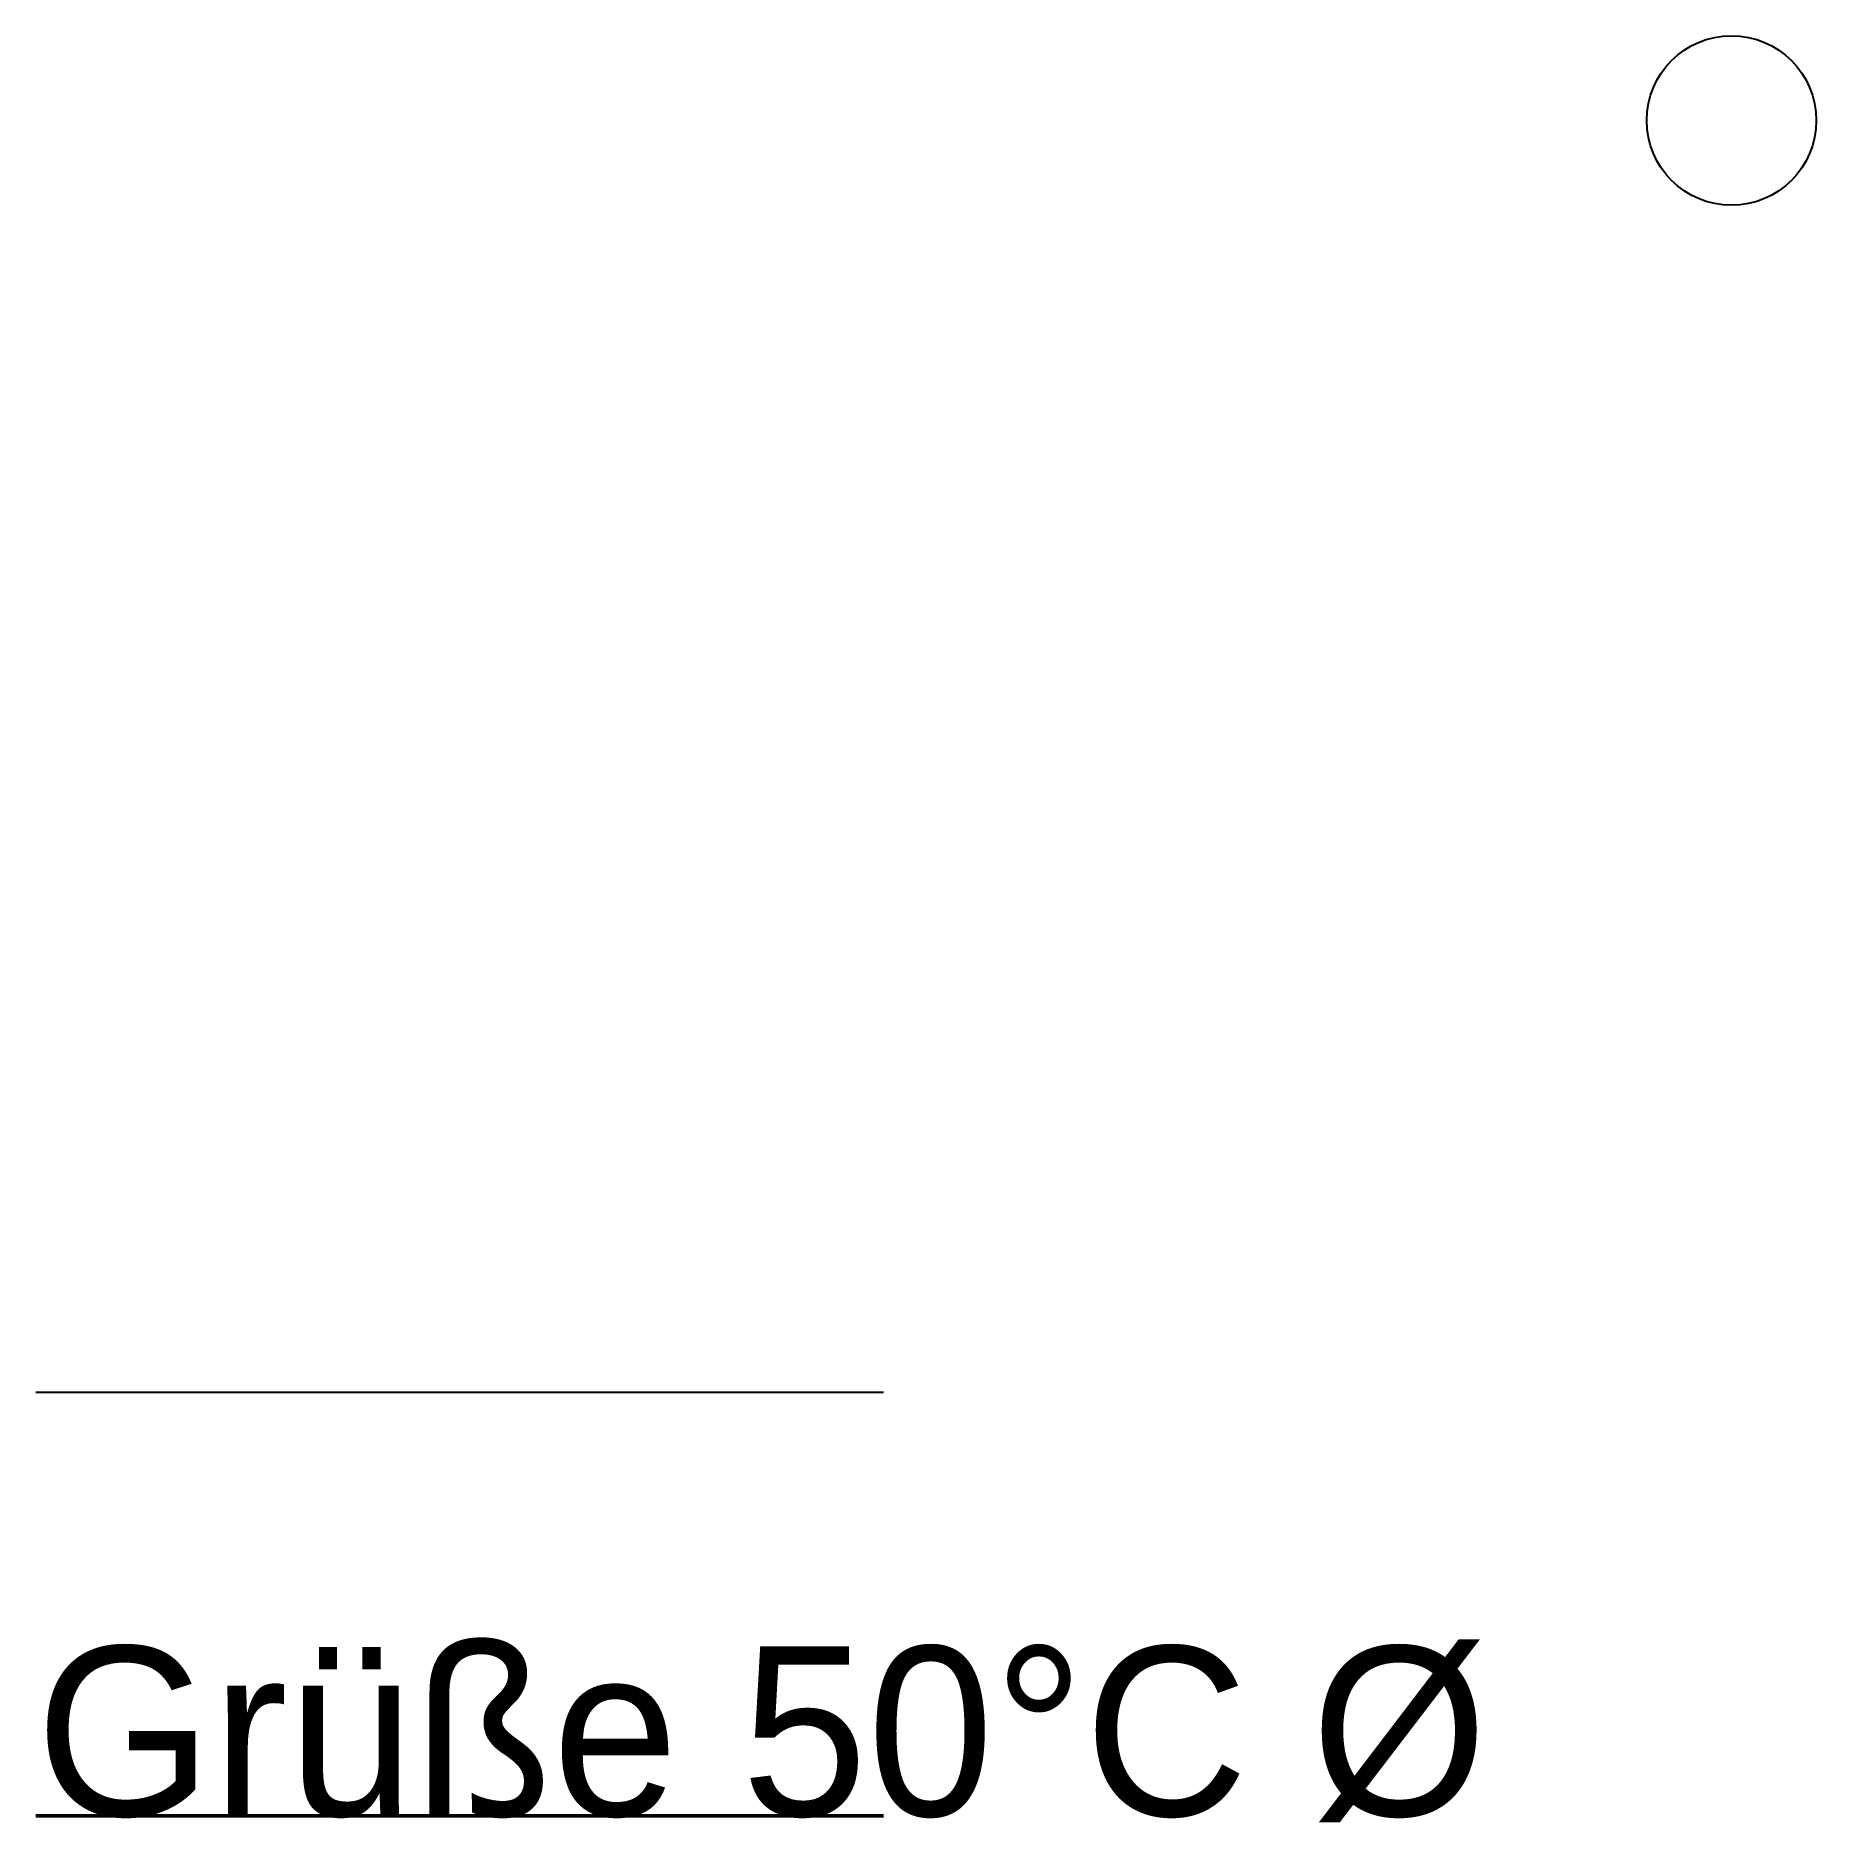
# Model space of a CAD drawing. Header units: metres. Extents: x 0 to 21, y -0.1 to 21.
import ezdxf

# ---------------------------------------------------------------- set-up
doc = ezdxf.new("R2010")
doc.units = ezdxf.units.M
doc.layers.add('WALLS', color=1, linetype='Continuous')
doc.layers.add('Ä-LAYER', color=3, linetype='Continuous')

# ---------------------------------------------------------------- blocks, each defined once
blk = doc.blocks.new('B1')
blk.add_circle((0, 0), 1)

msp = doc.modelspace()

# ---------------------------------------------------------------- linework, layer by layer
at = {"layer": 'WALLS'}
msp.add_line((0, 5), (10, 5), dxfattribs=at)
at = {"layer": 'WALLS', "lineweight": 50, "transparency": 33554559}
msp.add_line((0, 0), (10, 0), dxfattribs=at)

# ---------------------------------------------------------------- block references
at = {"layer": 'WALLS'}
msp.add_blockref('B1', (20, 20), dxfattribs=at)

# ---------------------------------------------------------------- texts
at = {"layer": 'Ä-LAYER'}
msp.add_text('Grüße 50°C Ø', height=2, dxfattribs=at).set_placement((0, 0))

doc.saveas('drawing.dxf')
